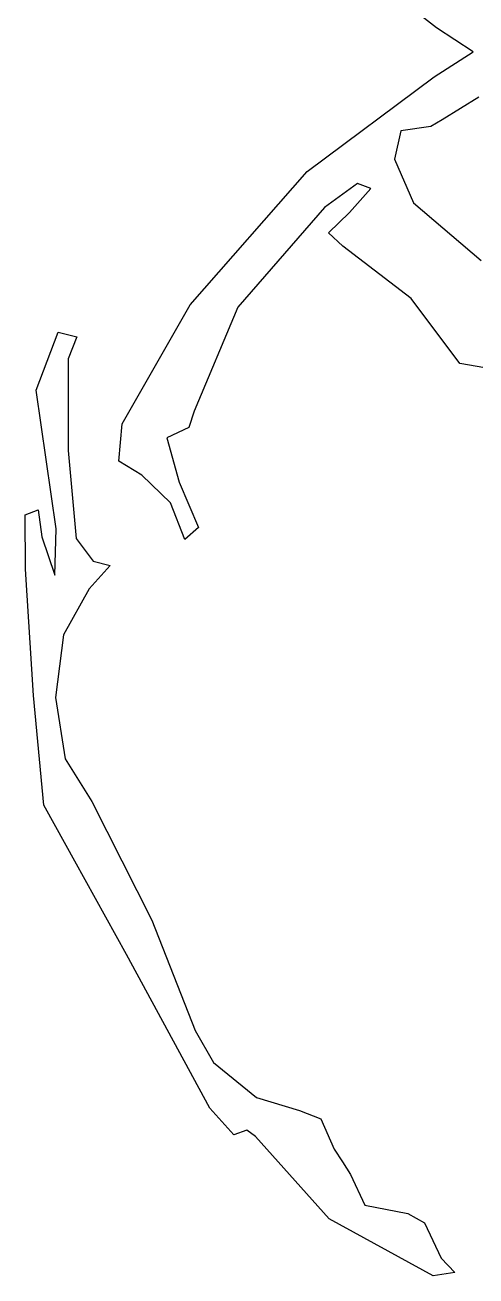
# Model space of a CAD drawing. Header units: centimetres. Extents: x 0 to 27.5, y -5.9 to 8.
# Drawn here: x 23.271 to 23.585, y 0.235 to 1.105 of the extents above; entities that cross this region are included whole.
import ezdxf

# ---------------------------------------------------------------- set-up
doc = ezdxf.new("R2010")
doc.units = ezdxf.units.CM
doc.header["$MEASUREMENT"] = 0
doc.layers.add('digi3 v3_Sketch1', color=7, linetype='Continuous')

msp = doc.modelspace()

# ---------------------------------------------------------------- linework, layer by layer
at = {"layer": 'digi3 v3_Sketch1'}
for p, q in [((23.55713, 1.10333), (23.43311, 1.20101)), ((23.58282, 1.08672), (23.55713, 1.10333)), ((23.55549, 1.06927), (23.58282, 1.08672)), ((23.46717, 1.00331), (23.55549, 1.06927)), ((23.58656, 1.05516), (23.56127, 1.03935)), ((23.56127, 1.03935), (23.55332, 1.03479)), ((23.53238, 1.03167), (23.52789, 1.01197)), ((23.55332, 1.03479), (23.53238, 1.03167)), ((23.52789, 1.01197), (23.54117, 0.98159)), ((23.38581, 0.91055), (23.46717, 1.00331)), ((23.50227, 0.99509), (23.47921, 0.97841)), ((23.51148, 0.9916), (23.50227, 0.99509)), ((23.49655, 0.97493), (23.51148, 0.9916)), ((23.47921, 0.97841), (23.419, 0.90901)), ((23.48201, 0.96072), (23.49655, 0.97493)), ((23.54117, 0.98159), (23.58834, 0.94146)), ((23.49206, 0.95141), (23.48201, 0.96072)), ((23.53954, 0.91493), (23.49206, 0.95141)), ((23.57346, 0.86983), (23.53954, 0.91493)), ((23.33847, 0.82787), (23.38581, 0.91055)), ((23.419, 0.90901), (23.38849, 0.83671)), ((23.27865, 0.85123), (23.294, 0.89168)), ((23.294, 0.89168), (23.30697, 0.88826)), ((23.30697, 0.88826), (23.30096, 0.87316)), ((23.30096, 0.87316), (23.30096, 0.80916)), ((23.59088, 0.86671), (23.57346, 0.86983)), ((23.29253, 0.75479), (23.27865, 0.85123)), ((23.38849, 0.83671), (23.38479, 0.82527)), ((23.33601, 0.80182), (23.33847, 0.82787)), ((23.38479, 0.82527), (23.36945, 0.81799)), ((23.36945, 0.81799), (23.37818, 0.7873)), ((23.30096, 0.80916), (23.30641, 0.74804)), ((23.35218, 0.79211), (23.33601, 0.80182)), ((23.3721, 0.77279), (23.35218, 0.79211)), ((23.37818, 0.7873), (23.39162, 0.75571)), ((23.27083, 0.76451), (23.28001, 0.76797)), ((23.28001, 0.76797), (23.2825, 0.74931)), ((23.38205, 0.74731), (23.3721, 0.77279)), ((23.27111, 0.7268), (23.27083, 0.76451)), ((23.2825, 0.74931), (23.29166, 0.72243)), ((23.29166, 0.72243), (23.29253, 0.75479)), ((23.39162, 0.75571), (23.38205, 0.74731)), ((23.30641, 0.74804), (23.31828, 0.73238)), ((23.31828, 0.73238), (23.32998, 0.72929)), ((23.27663, 0.63881), (23.27111, 0.7268)), ((23.32998, 0.72929), (23.3154, 0.71305)), ((23.3154, 0.71305), (23.29756, 0.68093)), ((23.29756, 0.68093), (23.29205, 0.63748)), ((23.28395, 0.56253), (23.27663, 0.63881)), ((23.29205, 0.63748), (23.29872, 0.59479)), ((23.29872, 0.59479), (23.31741, 0.56495)), ((23.3414, 0.45859), (23.28395, 0.56253)), ((23.31741, 0.56495), (23.35898, 0.48239)), ((23.35898, 0.48239), (23.38928, 0.40561)), ((23.39947, 0.3516), (23.3414, 0.45859)), ((23.38928, 0.40561), (23.40208, 0.38346)), ((23.40208, 0.38346), (23.43195, 0.35903)), ((23.43195, 0.35903), (23.46182, 0.35004)), ((23.41609, 0.333), (23.39947, 0.3516)), ((23.46182, 0.35004), (23.47664, 0.34419)), ((23.47664, 0.34419), (23.48601, 0.32305)), ((23.42528, 0.33643), (23.41609, 0.333)), ((23.43116, 0.33188), (23.42528, 0.33643)), ((23.48262, 0.27463), (23.43116, 0.33188)), ((23.48601, 0.32305), (23.49169, 0.31423)), ((23.49169, 0.31423), (23.49736, 0.3054)), ((23.49736, 0.3054), (23.50741, 0.28419)), ((23.50741, 0.28419), (23.5372, 0.27827)), ((23.55481, 0.23489), (23.48262, 0.27463)), ((23.48262, 0.27463), (23.48262, 0.27463)), ((23.5372, 0.27827), (23.54889, 0.27192)), ((23.54889, 0.27192), (23.56051, 0.24734)), ((23.56051, 0.24734), (23.56998, 0.23722)), ((23.56998, 0.23722), (23.55481, 0.23489))]:
    msp.add_line(p, q, dxfattribs=at)

doc.saveas('drawing.dxf')
